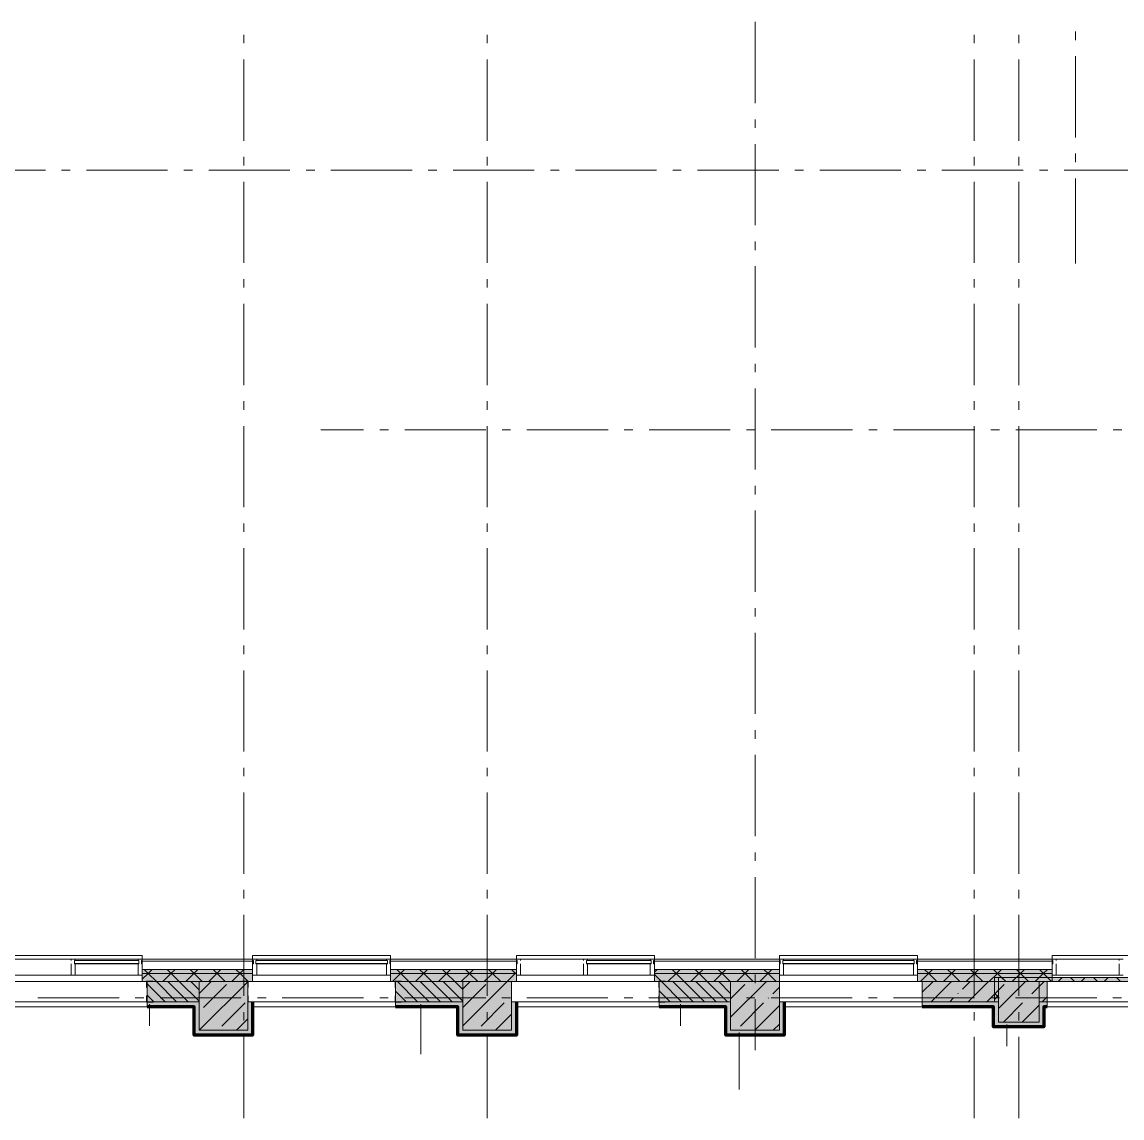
# Model space of a CAD drawing. Header units: millimetres. Extents: x -537608 to 253996, y -217170 to 186033.
# Drawn here: x -281308 to -267754, y 159439 to 172949 of the extents above; entities that cross this region are included whole.
import ezdxf

# ---------------------------------------------------------------- set-up
doc = ezdxf.new("R2010")
doc.units = ezdxf.units.MM
doc.layers.add('16) Лак 1.6м', color=160, linetype='Continuous', lineweight=90)
doc.layers.add('PDF _Геометрия', color=7, linetype='Continuous')
doc.layers.add('PDF _Сплошная заливка', color=7, linetype='Continuous', true_color=0xffffff)

msp = doc.modelspace()

# ---------------------------------------------------------------- hatches: boundary and pattern name
at = {"layer": 'PDF _Сплошная заливка', "transparency": 33554559}
h = msp.add_hatch(color=256, dxfattribs=at)
h.paths.add_polyline_path([(-264326.1863, 161121.2529), (-264326.1863, 161221.2533), (-266916.1851, 161221.2533), (-266916.1851, 161121.2529), (-264999.9617, 161121.2529)], flags=0)
h.paths.add_polyline_path([(-268616.1872, 161121.2529), (-268616.1872, 161221.2533), (-270275.348, 161221.2533), (-270275.348, 161121.2529), (-268776.1862, 161121.2529)], flags=0)
h.paths.add_polyline_path([(-271975.3502, 161121.2529), (-271976.1856, 161221.2533), (-273516.1846, 161221.2533), (-273516.1846, 161121.2529), (-271976.1856, 161121.2529)], flags=0)
h.paths.add_polyline_path([(-275216.1825, 161121.2529), (-275216.1825, 161221.2533), (-276766.1842, 161221.2533), (-276766.1842, 161121.2529), (-275276.1853, 161121.2529)], flags=0)
h.paths.add_polyline_path([(-278526.017, 161121.2529), (-278466.1821, 161121.2529), (-278466.1821, 161221.2533), (-279826.1856, 161221.2533), (-279826.1856, 161121.2529), (-279126.0193, 161121.2529)], flags=0)
h.paths.add_polyline_path([(-281526.1836, 161121.2529), (-281526.1836, 161221.2533), (-282826.1799, 161221.2533), (-282826.1799, 161121.2529), (-281697.3434, 161121.2529)], flags=0)
h.paths.add_polyline_path([(-284526.1865, 161121.2529), (-284526.1865, 161221.2533), (-285886.1814, 161221.2533), (-285886.1814, 161121.2529), (-285036.824, 161121.2529)], flags=0)
h.paths.add_polyline_path([(-290676.1843, 161121.2529), (-287586.1793, 161121.2529), (-287586.1793, 161221.2533), (-290726.1845, 161221.2533), (-290726.1845, 161121.2529)], flags=0)
h = msp.add_hatch(color=256, dxfattribs=at)
h.paths.add_polyline_path([(-264999.9617, 161221.2533), (-264426.1867, 161221.2533), (-264426.1867, 161271.2535), (-266916.1851, 161271.2535), (-266916.1851, 161221.2533), (-266669.6977, 161221.2533)], flags=0)
h.paths.add_polyline_path([(-269174.306, 161221.2533), (-268616.1872, 161221.2533), (-268616.1872, 161271.2535), (-270275.348, 161271.2535), (-270275.348, 161221.2533), (-270009.1741, 161221.2533)], flags=0)
h.paths.add_polyline_path([(-271975.3502, 161221.2533), (-271975.3502, 161271.2535), (-273516.1846, 161271.2535), (-273516.1846, 161221.2533), (-273348.6546, 161221.2533)], flags=0)
h.paths.add_polyline_path([(-275216.1825, 161221.2533), (-275216.1825, 161271.2535), (-276766.1842, 161271.2535), (-276766.1842, 161221.2533), (-275853.2587, 161221.2533)], flags=0)
h.paths.add_polyline_path([(-281697.3434, 161221.2533), (-281526.1836, 161221.2533), (-281526.1836, 161271.2535), (-282826.1799, 161271.2535), (-282826.1799, 161221.2533), (-282532.2157, 161221.2533)], flags=0)
h.paths.add_polyline_path([(-278466.1821, 161221.2533), (-278466.1821, 161271.2535), (-279826.1856, 161271.2535), (-279826.1856, 161221.2533), (-279192.735, 161221.2533)], flags=0)
h.paths.add_polyline_path([(-285871.6877, 161221.2533), (-284526.1865, 161221.2533), (-284526.1865, 161271.2535), (-285886.1814, 161271.2535), (-285886.1814, 161221.2533)], flags=0)
h.paths.add_polyline_path([(-290676.1843, 161221.2533), (-287586.1793, 161221.2533), (-287586.1793, 161271.2535), (-290676.1843, 161271.2535), (-290676.1843, 161248.1888)], flags=0)
for points in [[(-267051.1838, 161121.2529), (-267051.1838, 161171.253), (-269276.1838, 161171.253), (-269276.1838, 161121.2529), (-267504.57, 161121.2529)], [(-279126.0193, 160521.2527), (-278526.017, 160521.2527), (-278526.017, 161121.2529), (-279126.0193, 161121.2529), (-279126.0193, 160540.2396)], [(-275876.1834, 160521.2527), (-275276.1853, 160521.2527), (-275276.1853, 161121.2529), (-275876.1834, 161121.2529), (-275876.1834, 160540.2396)], [(-272576.1835, 160521.2527), (-271976.1856, 160521.2527), (-271976.1856, 161121.2529), (-272576.1835, 161121.2529), (-272576.1835, 160540.2396)]]:
    msp.add_hatch(color=256, dxfattribs=at).paths.add_polyline_path(points)
h = msp.add_hatch(color=256, dxfattribs=at)
h.paths.add_polyline_path([(-272576.1835, 160871.2541), (-272576.1835, 161121.2529), (-273456.1861, 161121.2529), (-273456.1861, 160871.2541), (-273348.6546, 160871.2541)], flags=0)
h.paths.add_polyline_path([(-275876.1834, 160871.2541), (-275876.1834, 161121.2529), (-276706.1857, 161121.2529), (-276706.1857, 160871.2541), (-276688.131, 160871.2541)], flags=0)
h.paths.add_polyline_path([(-281586.1821, 160871.2541), (-281586.1821, 161121.2529), (-282126.1859, 161121.2529), (-282126.1859, 160871.2541), (-281697.3434, 160871.2541)], flags=0)
h.paths.add_polyline_path([(-279126.0193, 160871.2541), (-279126.0193, 161121.2529), (-279766.1871, 161121.2529), (-279766.1871, 160871.2541), (-279192.735, 160871.2541)], flags=0)
h.paths.add_polyline_path([(-282726.1796, 160871.2541), (-282726.1796, 161121.2529), (-282766.1814, 161121.2529), (-282766.1814, 160871.2541)], flags=0)
h.paths.add_polyline_path([(-284586.185, 160871.2541), (-284586.185, 161121.2529), (-285826.1829, 161121.2529), (-285826.1829, 160871.2541), (-285036.824, 160871.2541)], flags=0)
h.paths.add_polyline_path([(-288376.296, 160871.2541), (-287646.1778, 160871.2541), (-287646.1778, 161121.2529), (-290826.1849, 161121.2529), (-290826.1849, 160871.2541), (-290046.0407, 160871.2541)], flags=0)
h = msp.add_hatch(color=256, dxfattribs=at)
h.paths.add_polyline_path([(-264326.1863, 160871.2541), (-264326.1863, 161121.2529), (-266856.1866, 161121.2529), (-266856.1866, 160871.2541), (-264999.9617, 160871.2541)], flags=0)
h.paths.add_polyline_path([(-268776.1862, 160871.2541), (-268676.1858, 160871.2541), (-268676.1858, 161121.2529), (-268776.1862, 161121.2529), (-268776.1862, 161079.5868)], flags=0)
h.paths.add_polyline_path([(-270009.1741, 160871.2541), (-269276.1838, 160871.2541), (-269276.1838, 161121.2529), (-270215.3495, 161121.2529), (-270215.3495, 160871.2541)], flags=0)
at = {"layer": 'PDF _Сплошная заливка', "true_color": 0xff7d7d, "transparency": 33554559}
h = msp.add_hatch(color=11, dxfattribs=at)
h.paths.add_polyline_path([(-279186.0178, 160811.2534), (-279126.0193, 160811.2534), (-279126.0193, 160871.2541), (-279766.1871, 160871.2541), (-279766.1871, 160811.2534), (-279192.735, 160811.2534)], flags=0)
h.paths.add_polyline_path([(-281586.1821, 160811.2534), (-281586.1821, 160871.2541), (-282066.1874, 160871.2541), (-282066.1874, 160811.2534), (-281697.3434, 160811.2534)], flags=0)
for points in [[(-275936.1862, 160811.2534), (-275876.1834, 160811.2534), (-275876.1834, 160871.2541), (-276706.1857, 160871.2541), (-276706.1857, 160811.2534), (-276688.131, 160811.2534)], [(-272636.1864, 160811.2534), (-272576.1835, 160811.2534), (-272576.1835, 160871.2541), (-273456.1861, 160871.2541), (-273456.1861, 160811.2534), (-273348.6546, 160811.2534)], [(-269336.1866, 160811.2534), (-269276.1838, 160811.2534), (-269276.1838, 160871.2541), (-270215.3495, 160871.2541), (-270215.3495, 160811.2534), (-270009.1741, 160811.2534)], [(-278526.017, 160461.2542), (-278466.0185, 160461.2542), (-278466.0185, 160521.2527), (-279126.0193, 160521.2527), (-279126.0193, 160461.2542)], [(-275276.1853, 160461.2542), (-275216.1825, 160461.2542), (-275216.1825, 160521.2527), (-275876.1834, 160521.2527), (-275876.1834, 160461.2542)]]:
    msp.add_hatch(color=11, dxfattribs=at).paths.add_polyline_path(points)
h = msp.add_hatch(color=11, dxfattribs=at)
h.paths.add_polyline_path([(-264386.1848, 160811.2534), (-264326.1863, 160811.2534), (-264326.1863, 160871.2541), (-266856.1866, 160871.2541), (-266856.1866, 160811.2534), (-264999.9617, 160811.2534)], flags=0)
h.paths.add_polyline_path([(-268676.1858, 160811.2534), (-268676.1858, 160871.2541), (-268716.1877, 160871.2541), (-268716.1877, 160811.2534)], flags=0)

# ---------------------------------------------------------------- linework, layer by layer
at = {"layer": '16) Лак 1.6м'}
for points in [[(-278466.1145, 160871.2541), (-278466.1145, 160461.2542), (-279186.1182, 160461.2542), (-279186.1182, 160811.2534), (-279766.1871, 160811.2534)], [(-275216.1825, 160871.2541), (-275216.1825, 160461.2542), (-275936.1862, 160461.2542), (-275936.1862, 160811.2534), (-276706.1857, 160811.2534)], [(-271916.1871, 160871.2541), (-271916.1871, 160461.2542), (-272636.1864, 160461.2542), (-272636.1864, 160811.2534), (-273456.1861, 160811.2534)], [(-268676.1858, 160811.2534), (-268716.1877, 160811.2534), (-268716.1877, 160561.2546), (-269336.1866, 160561.2546), (-269336.1866, 160811.2534), (-270215.3495, 160811.2534)]]:
    msp.add_lwpolyline(points, dxfattribs=at)
at = {"layer": 'PDF _Геометрия', "color": 253, "lineweight": 9, "true_color": 0xaaaaaa}
for p, q in [((-272276.1867, 172948.7075), (-272276.1867, 171948.708)), ((-268326.1845, 172831.6256), (-268326.1845, 172725.7907)), ((-278576.1808, 172791.7529), (-278576.1808, 172685.918)), ((-275576.1865, 172791.7529), (-275576.1865, 172685.918)), ((-269576.1849, 172791.7529), (-269576.1849, 172685.918)), ((-269026.1871, 172791.7529), (-269026.1871, 172685.918)), ((-278576.1808, 172485.9172), (-278576.1808, 171485.9177)), ((-275576.1865, 172485.9172), (-275576.1865, 171485.9177)), ((-269576.1849, 172485.9172), (-269576.1849, 171485.9177)), ((-269026.1871, 172485.9172), (-269026.1871, 171485.9177)), ((-268326.1845, 172525.79), (-268326.1845, 171525.7904)), ((-272276.1867, 171748.7072), (-272276.1867, 171642.8766)), ((-272276.1867, 171442.8759), (-272276.1867, 170442.8764)), ((-268326.1845, 171325.7896), (-268326.1845, 171219.959)), ((-278576.1808, 171285.9213), (-278576.1808, 171180.0864)), ((-275576.1865, 171285.9213), (-275576.1865, 171180.0864)), ((-269576.1849, 171285.9213), (-269576.1849, 171180.0864)), ((-269026.1871, 171285.9213), (-269026.1871, 171180.0864)), ((-281019.008, 171121.2504), (-282019.0119, 171121.2504)), ((-280713.1766, 171121.2504), (-280819.0072, 171121.2504)), ((-279513.1807, 171121.2504), (-280513.1759, 171121.2504)), ((-279207.3407, 171121.2504), (-279313.1799, 171121.2504)), ((-278007.3447, 171121.2504), (-279007.3485, 171121.2504)), ((-277701.5133, 171121.2504), (-277807.3439, 171121.2504)), ((-276501.513, 171121.2504), (-277501.5125, 171121.2504)), ((-276195.6773, 171121.2504), (-276301.5122, 171121.2504)), ((-274995.677, 171121.2504), (-275995.6765, 171121.2504)), ((-274689.8457, 171121.2504), (-274795.6806, 171121.2504)), ((-273489.8454, 171121.2504), (-274489.8449, 171121.2504)), ((-273184.014, 171121.2504), (-273289.8446, 171121.2504)), ((-271984.0137, 171121.2504), (-272984.0132, 171121.2504)), ((-271678.1781, 171121.2504), (-271784.013, 171121.2504)), ((-270478.1777, 171121.2504), (-271478.1816, 171121.2504)), ((-270172.3464, 171121.2504), (-270278.1813, 171121.2504)), ((-268972.346, 171121.2504), (-269972.3456, 171121.2504)), ((-268666.5147, 171121.2504), (-268772.3453, 171121.2504)), ((-267466.5144, 171121.2504), (-268466.5139, 171121.2504)), ((-278576.1808, 170980.0856), (-278576.1808, 169980.086)), ((-275576.1865, 170980.0856), (-275576.1865, 169980.086)), ((-269576.1849, 170980.0856), (-269576.1849, 169980.086)), ((-269026.1871, 170980.0856), (-269026.1871, 169980.086)), ((-268326.1845, 171019.9583), (-268326.1845, 169971.2525)), ((-272276.1867, 170242.8756), (-272276.1867, 170137.0428)), ((-272276.1867, 169937.042), (-272276.1867, 168937.0425)), ((-278576.1808, 169780.0853), (-278576.1808, 169674.2526)), ((-275576.1865, 169780.0853), (-275576.1865, 169674.2526)), ((-269576.1849, 169780.0853), (-269576.1849, 169674.2526)), ((-269026.1871, 169780.0853), (-269026.1871, 169674.2526)), ((-278576.1808, 169474.2518), (-278576.1808, 168474.2522)), ((-275576.1865, 169474.2518), (-275576.1865, 168474.2522)), ((-269576.1849, 169474.2518), (-269576.1849, 168474.2522)), ((-269026.1871, 169474.2518), (-269026.1871, 168474.2522)), ((-272276.1867, 168737.0418), (-272276.1867, 168631.209)), ((-272276.1867, 168431.2082), (-272276.1867, 167431.2087)), ((-278576.1808, 168274.2536), (-278576.1808, 168168.4187)), ((-275576.1865, 168274.2536), (-275576.1865, 168168.4187)), ((-269576.1849, 168274.2536), (-269576.1849, 168168.4187)), ((-269026.1871, 168274.2536), (-269026.1871, 168168.4187)), ((-278576.1808, 167968.4201), (-278576.1808, 166968.4205)), ((-275576.1865, 167968.4201), (-275576.1865, 166968.4205)), ((-269576.1849, 167968.4201), (-269576.1849, 166968.4205)), ((-269026.1871, 167968.4201), (-269026.1871, 166968.4205)), ((-277626.1858, 167921.2532), (-277098.4538, 167921.2532)), ((-276898.453, 167921.2532), (-276792.6181, 167921.2532)), ((-276592.6217, 167921.2532), (-275592.6222, 167921.2532)), ((-275392.6214, 167921.2532), (-275286.7865, 167921.2532)), ((-275086.7857, 167921.2532), (-274086.7862, 167921.2532)), ((-273886.7854, 167921.2532), (-273780.9548, 167921.2532)), ((-273580.954, 167921.2532), (-272580.9545, 167921.2532)), ((-272380.9537, 167921.2532), (-272275.1188, 167921.2532)), ((-272075.1224, 167921.2532), (-271075.1229, 167921.2532)), ((-270875.1221, 167921.2532), (-270769.2872, 167921.2532)), ((-270569.2864, 167921.2532), (-269569.2869, 167921.2532)), ((-269369.2861, 167921.2532), (-269263.4555, 167921.2532)), ((-269063.4547, 167921.2532), (-268063.4552, 167921.2532)), ((-267863.4545, 167921.2532), (-267757.6196, 167921.2532)), ((-272276.1867, 167231.2079), (-272276.1867, 167125.3752)), ((-272276.1867, 166925.3765), (-272276.1867, 165925.3749)), ((-278576.1808, 166768.4198), (-278576.1808, 166662.5871)), ((-275576.1865, 166768.4198), (-275576.1865, 166662.5871)), ((-269576.1849, 166768.4198), (-269576.1849, 166662.5871)), ((-269026.1871, 166768.4198), (-269026.1871, 166662.5871)), ((-278576.1808, 166462.5863), (-278576.1808, 165462.5867)), ((-275576.1865, 166462.5863), (-275576.1865, 165462.5867)), ((-269576.1849, 166462.5863), (-269576.1849, 165462.5867)), ((-269026.1871, 166462.5863), (-269026.1871, 165462.5867)), ((-272276.1867, 165725.3763), (-272276.1867, 165619.5435)), ((-272276.1867, 165419.5427), (-272276.1867, 164419.5432)), ((-278576.1808, 165262.586), (-278576.1808, 165156.7533)), ((-275576.1865, 165262.586), (-275576.1865, 165156.7533)), ((-269576.1849, 165262.586), (-269576.1849, 165156.7533)), ((-269026.1871, 165262.586), (-269026.1871, 165156.7533)), ((-278576.1808, 164956.7546), (-278576.1808, 163956.7529)), ((-275576.1865, 164956.7546), (-275576.1865, 163956.7529)), ((-269576.1849, 164956.7546), (-269576.1849, 163956.7529)), ((-269026.1871, 164956.7546), (-269026.1871, 163956.7529)), ((-272276.1867, 164219.5425), (-272276.1867, 164113.7097)), ((-272276.1867, 163913.7089), (-272276.1867, 162913.7094)), ((-278576.1808, 163756.7543), (-278576.1808, 163650.9216)), ((-275576.1865, 163756.7543), (-275576.1865, 163650.9216)), ((-269576.1849, 163756.7543), (-269576.1849, 163650.9216)), ((-269026.1871, 163756.7543), (-269026.1871, 163650.9216)), ((-278576.1808, 163450.9208), (-278576.1808, 162450.9213)), ((-275576.1865, 163450.9208), (-275576.1865, 162450.9213)), ((-269576.1849, 163450.9208), (-269576.1849, 162450.9213)), ((-269026.1871, 163450.9208), (-269026.1871, 162450.9213)), ((-272276.1867, 162713.7108), (-272276.1867, 162607.8759)), ((-272276.1867, 162407.8773), (-272276.1867, 161407.8777)), ((-278576.1808, 162250.9205), (-278576.1808, 162145.0878)), ((-275576.1865, 162250.9205), (-275576.1865, 162145.0878)), ((-269576.1849, 162250.9205), (-269576.1849, 162145.0878)), ((-269026.1871, 162250.9205), (-269026.1871, 162145.0878)), ((-278576.1808, 161945.087), (-278576.1808, 160945.0874)), ((-275576.1865, 161945.087), (-275576.1865, 160945.0874)), ((-269576.1849, 161945.087), (-269576.1849, 160945.0874)), ((-269026.1871, 161945.087), (-269026.1871, 160945.0874)), ((-281526.1836, 161441.2528), (-279826.1856, 161441.2528)), ((-279826.1856, 161441.2528), (-279826.1856, 161398.254)), ((-278466.1821, 161398.254), (-278466.1821, 161441.2528)), ((-278466.1821, 161441.2528), (-276766.1842, 161441.2528)), ((-276766.1842, 161441.2528), (-276766.1842, 161398.254)), ((-275216.1825, 161398.254), (-275216.1825, 161441.2528)), ((-275216.1825, 161441.2528), (-273516.1846, 161441.2528)), ((-273516.1846, 161441.2528), (-273516.1846, 161398.254)), ((-271975.3502, 161398.254), (-271975.3502, 161441.2528)), ((-271975.3502, 161441.2528), (-270275.348, 161441.2528)), ((-270275.348, 161441.2528), (-270275.348, 161398.254)), ((-268616.1872, 161398.254), (-268616.1872, 161441.2528)), ((-268616.1872, 161441.2528), (-266916.1851, 161441.2528)), ((-280661.1871, 161343.2525), (-279866.1875, 161343.2525)), ((-279876.1858, 161341.2524), (-280651.1802, 161341.2524)), ((-279836.184, 161343.2525), (-279826.1856, 161343.2525)), ((-278466.1821, 161343.2525), (-278456.1838, 161343.2525)), ((-278426.1803, 161343.2525), (-276806.1861, 161343.2525)), ((-276816.1844, 161341.2524), (-278416.1819, 161341.2524)), ((-276776.1825, 161343.2525), (-276766.1842, 161343.2525)), ((-275216.1825, 161343.2525), (-275206.1842, 161343.2525)), ((-274351.1861, 161343.2525), (-273556.1865, 161343.2525)), ((-273566.1848, 161341.2524), (-274341.1835, 161341.2524)), ((-273526.1829, 161343.2525), (-273516.1846, 161343.2525)), ((-271975.3502, 161343.2525), (-271965.3476, 161343.2525)), ((-271935.3483, 161343.2525), (-270315.3499, 161343.2525)), ((-270325.3482, 161341.2524), (-271925.35, 161341.2524)), ((-270285.3463, 161343.2525), (-270275.348, 161343.2525)), ((-268616.1872, 161343.2525), (-268606.1847, 161343.2525)), ((-272276.1867, 161207.877), (-272276.1867, 161102.0442)), ((-280112.1151, 160921.2543), (-281112.1103, 160921.2543)), ((-279806.2837, 160921.2543), (-279912.1143, 160921.2543)), ((-278606.2791, 160921.2543), (-279606.283, 160921.2543)), ((-278300.4477, 160921.2543), (-278406.2783, 160921.2543)), ((-277100.4475, 160921.2543), (-278100.447, 160921.2543)), ((-276794.6161, 160921.2543), (-276900.4467, 160921.2543)), ((-275594.6158, 160921.2543), (-276594.6154, 160921.2543)), ((-275288.7801, 160921.2543), (-275394.615, 160921.2543)), ((-274088.7798, 160921.2543), (-275088.7794, 160921.2543)), ((-273782.9484, 160921.2543), (-273888.7833, 160921.2543)), ((-272582.9482, 160921.2543), (-273582.9477, 160921.2543)), ((-272277.1168, 160921.2543), (-272382.9474, 160921.2543)), ((-272276.1867, 160902.0434), (-272276.1867, 160276.2531)), ((-271077.1165, 160921.2543), (-272077.116, 160921.2543)), ((-270771.2808, 160921.2543), (-270877.1157, 160921.2543)), ((-269571.2805, 160921.2543), (-270571.28, 160921.2543)), ((-269265.4491, 160921.2543), (-269371.2841, 160921.2543)), ((-268065.4489, 160921.2543), (-269065.4484, 160921.2543)), ((-267759.6175, 160921.2543), (-267865.4481, 160921.2543)), ((-278576.1808, 160745.0888), (-278576.1808, 160639.254)), ((-275576.1865, 160745.0888), (-275576.1865, 160639.254)), ((-269576.1849, 160745.0888), (-269576.1849, 160639.254)), ((-269026.1871, 160745.0888), (-269026.1871, 160639.254)), ((-278576.1808, 160439.2553), (-278576.1808, 159439.2536)), ((-275576.1865, 160439.2553), (-275576.1865, 159439.2536)), ((-269576.1849, 160439.2553), (-269576.1849, 159439.2536)), ((-269026.1871, 160439.2553), (-269026.1871, 159439.2536))]:
    msp.add_line(p, q, dxfattribs=at)
at = {"layer": 'PDF _Геометрия', "lineweight": 9}
for p, q in [((-281476.1834, 161398.254), (-280701.1804, 161398.254)), ((-280651.1802, 161398.254), (-280701.1804, 161398.254)), ((-280701.1804, 161398.254), (-280701.1804, 161381.2543)), ((-280701.1804, 161341.2524), (-280701.1804, 161201.2545)), ((-280661.1871, 161341.2524), (-280661.1871, 161381.2543)), ((-280661.1871, 161381.2543), (-280651.1802, 161381.2543)), ((-280651.1802, 161341.2524), (-280661.1871, 161341.2524)), ((-280651.1802, 161398.254), (-279876.1858, 161398.254)), ((-280651.1802, 161381.2543), (-280651.1802, 161398.254)), ((-280651.1802, 161381.2543), (-279876.1858, 161381.2543)), ((-280651.1802, 161201.2545), (-280651.1802, 161341.2524)), ((-279826.1856, 161398.254), (-279876.1858, 161398.254)), ((-279876.1858, 161398.254), (-279876.1858, 161381.2543)), ((-279876.1858, 161381.2543), (-279866.1875, 161381.2543)), ((-279866.1875, 161341.2524), (-279876.1858, 161341.2524)), ((-279876.1858, 161341.2524), (-279876.1858, 161201.2545)), ((-279866.1875, 161381.2543), (-279866.1875, 161341.2524)), ((-279836.184, 161341.2524), (-279836.184, 161381.2543)), ((-279836.184, 161381.2543), (-279826.1856, 161381.2543)), ((-279826.1856, 161341.2524), (-279836.184, 161341.2524)), ((-278466.1821, 161398.254), (-279826.1856, 161398.254)), ((-279826.1856, 161398.254), (-279826.1856, 161371.2538)), ((-279826.1856, 161381.2543), (-279826.1856, 161398.254)), ((-279826.1856, 161371.2538), (-279826.1856, 161271.2535)), ((-278466.1821, 161371.2538), (-279826.1856, 161371.2538)), ((-279826.1856, 161201.2545), (-279826.1856, 161341.2524)), ((-278466.1821, 161371.2538), (-278466.1821, 161398.254)), ((-278416.1819, 161398.254), (-278466.1821, 161398.254)), ((-278466.1821, 161398.254), (-278466.1821, 161381.2543)), ((-278466.1821, 161381.2543), (-278456.1838, 161381.2543)), ((-278466.1821, 161271.2535), (-278466.1821, 161371.2538)), ((-278456.1838, 161341.2524), (-278466.1821, 161341.2524)), ((-278466.1821, 161341.2524), (-278466.1821, 161201.2545)), ((-278456.1838, 161381.2543), (-278456.1838, 161341.2524)), ((-278426.1803, 161341.2524), (-278426.1803, 161381.2543)), ((-278426.1803, 161381.2543), (-278416.1819, 161381.2543)), ((-278416.1819, 161341.2524), (-278426.1803, 161341.2524)), ((-278416.1819, 161381.2543), (-278416.1819, 161398.254)), ((-278416.1819, 161398.254), (-276816.1844, 161398.254)), ((-278416.1819, 161381.2543), (-276816.1844, 161381.2543)), ((-278416.1819, 161201.2545), (-278416.1819, 161341.2524)), ((-276766.1842, 161398.254), (-276816.1844, 161398.254)), ((-276816.1844, 161398.254), (-276816.1844, 161381.2543)), ((-276816.1844, 161381.2543), (-276806.1861, 161381.2543)), ((-276806.1861, 161341.2524), (-276816.1844, 161341.2524)), ((-276816.1844, 161341.2524), (-276816.1844, 161201.2545)), ((-276806.1861, 161381.2543), (-276806.1861, 161341.2524)), ((-276776.1825, 161341.2524), (-276776.1825, 161381.2543)), ((-276776.1825, 161381.2543), (-276766.1842, 161381.2543)), ((-276766.1842, 161341.2524), (-276776.1825, 161341.2524)), ((-275216.1825, 161398.254), (-276766.1842, 161398.254)), ((-276766.1842, 161398.254), (-276766.1842, 161371.2538)), ((-276766.1842, 161381.2543), (-276766.1842, 161398.254)), ((-276766.1842, 161371.2538), (-276766.1842, 161271.2535)), ((-275216.1825, 161371.2538), (-276766.1842, 161371.2538)), ((-276766.1842, 161201.2545), (-276766.1842, 161341.2524)), ((-275216.1825, 161371.2538), (-275216.1825, 161398.254)), ((-275166.1823, 161398.254), (-275216.1825, 161398.254)), ((-275216.1825, 161398.254), (-275216.1825, 161381.2543)), ((-275216.1825, 161381.2543), (-275206.1842, 161381.2543)), ((-275216.1825, 161271.2535), (-275216.1825, 161371.2538)), ((-275206.1842, 161341.2524), (-275216.1825, 161341.2524)), ((-275216.1825, 161341.2524), (-275216.1825, 161201.2545)), ((-275206.1842, 161381.2543), (-275206.1842, 161341.2524)), ((-275166.1823, 161381.2543), (-275166.1823, 161398.254)), ((-275166.1823, 161398.254), (-274391.1836, 161398.254)), ((-275166.1823, 161201.2545), (-275166.1823, 161341.2524)), ((-274341.1835, 161398.254), (-274391.1836, 161398.254)), ((-274391.1836, 161398.254), (-274391.1836, 161381.2543)), ((-274391.1836, 161341.2524), (-274391.1836, 161201.2545)), ((-274351.1861, 161341.2524), (-274351.1861, 161381.2543)), ((-274351.1861, 161381.2543), (-274341.1835, 161381.2543)), ((-274341.1835, 161341.2524), (-274351.1861, 161341.2524)), ((-274341.1835, 161398.254), (-273566.1848, 161398.254)), ((-274341.1835, 161381.2543), (-274341.1835, 161398.254)), ((-274341.1835, 161381.2543), (-273566.1848, 161381.2543)), ((-274341.1835, 161201.2545), (-274341.1835, 161341.2524)), ((-273516.1846, 161398.254), (-273566.1848, 161398.254)), ((-273566.1848, 161398.254), (-273566.1848, 161381.2543)), ((-273566.1848, 161381.2543), (-273556.1865, 161381.2543)), ((-273556.1865, 161341.2524), (-273566.1848, 161341.2524)), ((-273566.1848, 161341.2524), (-273566.1848, 161201.2545)), ((-273556.1865, 161381.2543), (-273556.1865, 161341.2524)), ((-273526.1829, 161341.2524), (-273526.1829, 161381.2543)), ((-273526.1829, 161381.2543), (-273516.1846, 161381.2543)), ((-273516.1846, 161341.2524), (-273526.1829, 161341.2524)), ((-271975.3502, 161398.254), (-273516.1846, 161398.254)), ((-273516.1846, 161398.254), (-273516.1846, 161371.2538)), ((-273516.1846, 161381.2543), (-273516.1846, 161398.254)), ((-273516.1846, 161371.2538), (-273516.1846, 161271.2535)), ((-271975.3502, 161371.2538), (-273516.1846, 161371.2538)), ((-273516.1846, 161201.2545), (-273516.1846, 161341.2524)), ((-271975.3502, 161371.2538), (-271975.3502, 161398.254)), ((-271925.35, 161398.254), (-271975.3502, 161398.254)), ((-271975.3502, 161398.254), (-271975.3502, 161381.2543)), ((-271975.3502, 161381.2543), (-271965.3476, 161381.2543)), ((-271975.3502, 161271.2535), (-271975.3502, 161371.2538)), ((-271965.3476, 161341.2524), (-271975.3502, 161341.2524)), ((-271975.3502, 161341.2524), (-271975.3502, 161201.2545)), ((-271965.3476, 161381.2543), (-271965.3476, 161341.2524)), ((-271935.3483, 161341.2524), (-271935.3483, 161381.2543)), ((-271935.3483, 161381.2543), (-271925.35, 161381.2543)), ((-271925.35, 161341.2524), (-271935.3483, 161341.2524)), ((-271925.35, 161381.2543), (-271925.35, 161398.254)), ((-271925.35, 161398.254), (-270325.3482, 161398.254)), ((-271925.35, 161381.2543), (-270325.3482, 161381.2543)), ((-271925.35, 161201.2545), (-271925.35, 161341.2524)), ((-270275.348, 161398.254), (-270325.3482, 161398.254)), ((-270325.3482, 161398.254), (-270325.3482, 161381.2543)), ((-270325.3482, 161381.2543), (-270315.3499, 161381.2543)), ((-270315.3499, 161341.2524), (-270325.3482, 161341.2524)), ((-270325.3482, 161341.2524), (-270325.3482, 161201.2545)), ((-270315.3499, 161381.2543), (-270315.3499, 161341.2524)), ((-270285.3463, 161341.2524), (-270285.3463, 161381.2543)), ((-270285.3463, 161381.2543), (-270275.348, 161381.2543)), ((-270275.348, 161341.2524), (-270285.3463, 161341.2524)), ((-270275.348, 161381.2543), (-270275.348, 161398.254)), ((-270275.348, 161371.2538), (-270275.348, 161398.254)), ((-270275.348, 161398.254), (-268616.1872, 161398.254)), ((-268616.1872, 161371.2538), (-270275.348, 161371.2538)), ((-270275.348, 161271.2535), (-270275.348, 161371.2538)), ((-270275.348, 161201.2545), (-270275.348, 161341.2524)), ((-268566.1871, 161398.254), (-268616.1872, 161398.254)), ((-268616.1872, 161398.254), (-268616.1872, 161381.2543)), ((-268616.1872, 161398.254), (-268616.1872, 161371.2538)), ((-268616.1872, 161381.2543), (-268606.1847, 161381.2543)), ((-268616.1872, 161371.2538), (-268616.1872, 161271.2535)), ((-268606.1847, 161341.2524), (-268616.1872, 161341.2524)), ((-268616.1872, 161341.2524), (-268616.1872, 161201.2545)), ((-268606.1847, 161381.2543), (-268606.1847, 161341.2524)), ((-268566.1871, 161381.2543), (-268566.1871, 161398.254)), ((-268566.1871, 161398.254), (-267791.1841, 161398.254)), ((-268566.1871, 161201.2545), (-268566.1871, 161341.2524)), ((-267741.1839, 161398.254), (-267791.1841, 161398.254)), ((-267791.1841, 161398.254), (-267791.1841, 161381.2543)), ((-267791.1841, 161341.2524), (-267791.1841, 161201.2545)), ((-281476.1834, 161201.2545), (-280701.1804, 161201.2545)), ((-280701.1804, 161201.2545), (-280651.1802, 161201.2545)), ((-280651.1802, 161201.2545), (-279876.1858, 161201.2545)), ((-279876.1858, 161201.2545), (-279826.1856, 161201.2545)), ((-279826.1856, 161271.2535), (-279826.1856, 161221.2533)), ((-278466.1821, 161271.2535), (-279826.1856, 161271.2535)), ((-279826.1856, 161149.9668), (-279754.897, 161221.2533)), ((-279826.1856, 161221.2533), (-279826.1856, 161121.2529)), ((-278466.1821, 161221.2533), (-279826.1856, 161221.2533)), ((-279752.4771, 161221.2533), (-279802.4773, 161271.2535)), ((-279754.897, 161221.2533), (-279704.8968, 161271.2535)), ((-279652.4767, 161121.2529), (-279752.4771, 161221.2533)), ((-279572.051, 161121.2529), (-279472.0506, 161221.2533)), ((-279469.6393, 161221.2533), (-279519.6395, 161271.2535)), ((-279472.0506, 161221.2533), (-279422.0504, 161271.2535)), ((-279369.6389, 161121.2529), (-279469.6393, 161221.2533)), ((-279289.2132, 161121.2529), (-279189.2128, 161221.2533)), ((-279186.7929, 161221.2533), (-279236.7931, 161271.2535)), ((-279189.2128, 161221.2533), (-279139.2126, 161271.2535)), ((-279086.7925, 161121.2529), (-279186.7929, 161221.2533)), ((-279006.3668, 161121.2529), (-278906.3664, 161221.2533)), ((-278903.9464, 161221.2533), (-278953.9467, 161271.2535)), ((-278906.3664, 161221.2533), (-278856.3662, 161271.2535)), ((-278803.9461, 161121.2529), (-278903.9464, 161221.2533)), ((-278723.5289, 161121.2529), (-278623.5286, 161221.2533)), ((-278621.1086, 161221.2533), (-278671.1088, 161271.2535)), ((-278623.5286, 161221.2533), (-278573.5284, 161271.2535)), ((-278521.1083, 161121.2529), (-278621.1086, 161221.2533)), ((-278466.1821, 161221.2533), (-278466.1821, 161271.2535)), ((-278466.1821, 161121.2529), (-278466.1821, 161221.2533)), ((-278466.1821, 161201.2545), (-278416.1819, 161201.2545)), ((-278416.1819, 161201.2545), (-276816.1844, 161201.2545)), ((-276816.1844, 161201.2545), (-276766.1842, 161201.2545)), ((-276766.1842, 161271.2535), (-276766.1842, 161221.2533)), ((-275216.1825, 161271.2535), (-276766.1842, 161271.2535)), ((-276766.1842, 161221.2533), (-276766.1842, 161121.2529)), ((-275216.1825, 161221.2533), (-276766.1842, 161221.2533)), ((-276743.6255, 161121.2529), (-276643.6252, 161221.2533)), ((-276641.2095, 161221.2533), (-276691.2097, 161271.2535)), ((-276643.6252, 161221.2533), (-276593.6249, 161271.2535)), ((-276541.2092, 161121.2529), (-276641.2095, 161221.2533)), ((-276460.7834, 161121.2529), (-276360.783, 161221.2533)), ((-276358.3674, 161221.2533), (-276408.3676, 161271.2535)), ((-276360.783, 161221.2533), (-276310.7828, 161271.2535)), ((-276258.367, 161121.2529), (-276358.3674, 161221.2533)), ((-276177.9413, 161121.2529), (-276077.9409, 161221.2533)), ((-276075.5253, 161221.2533), (-276125.5255, 161271.2535)), ((-276077.9409, 161221.2533), (-276027.9407, 161271.2535)), ((-275975.5249, 161121.2529), (-276075.5253, 161221.2533)), ((-275895.0992, 161121.2529), (-275795.0988, 161221.2533)), ((-275792.6789, 161221.2533), (-275842.6791, 161271.2535)), ((-275795.0988, 161221.2533), (-275745.0986, 161271.2535)), ((-275692.6828, 161121.2529), (-275792.6789, 161221.2533)), ((-275612.2571, 161121.2529), (-275512.2567, 161221.2533)), ((-275509.8368, 161221.2533), (-275559.837, 161271.2535)), ((-275512.2567, 161221.2533), (-275462.2565, 161271.2535)), ((-275409.8364, 161121.2529), (-275509.8368, 161221.2533)), ((-275329.415, 161121.2529), (-275229.4146, 161221.2533)), ((-275226.9946, 161221.2533), (-275276.9949, 161271.2535)), ((-275229.4146, 161221.2533), (-275216.1825, 161234.4831)), ((-275216.1825, 161210.4433), (-275226.9946, 161221.2533)), ((-275216.1825, 161221.2533), (-275216.1825, 161271.2535)), ((-275216.1825, 161121.2529), (-275216.1825, 161221.2533)), ((-275216.1825, 161201.2545), (-275166.1823, 161201.2545)), ((-275166.1823, 161201.2545), (-274391.1836, 161201.2545)), ((-274391.1836, 161201.2545), (-274341.1835, 161201.2545)), ((-274341.1835, 161201.2545), (-273566.1848, 161201.2545)), ((-273566.1848, 161201.2545), (-273516.1846, 161201.2545)), ((-273516.1846, 161237.4263), (-273482.3574, 161271.2535)), ((-273516.1846, 161271.2535), (-273516.1846, 161221.2533)), ((-271975.3502, 161271.2535), (-273516.1846, 161271.2535)), ((-273516.1846, 161221.2533), (-273516.1846, 161121.2529)), ((-271975.3502, 161221.2533), (-273516.1846, 161221.2533)), ((-273429.9416, 161121.2529), (-273516.1846, 161207.498)), ((-273349.5158, 161121.2529), (-273249.5155, 161221.2533)), ((-273247.0955, 161221.2533), (-273297.0957, 161271.2535)), ((-273249.5155, 161221.2533), (-273199.5153, 161271.2535)), ((-273147.0952, 161121.2529), (-273247.0955, 161221.2533)), ((-273066.6737, 161121.2529), (-272966.6734, 161221.2533)), ((-272964.2534, 161221.2533), (-273014.2536, 161271.2535)), ((-272966.6734, 161221.2533), (-272916.6731, 161271.2535)), ((-272864.253, 161121.2529), (-272964.2534, 161221.2533)), ((-272783.8316, 161121.2529), (-272683.8312, 161221.2533)), ((-272681.4113, 161221.2533), (-272731.4115, 161271.2535)), ((-272683.8312, 161221.2533), (-272633.831, 161271.2535)), ((-272581.4109, 161121.2529), (-272681.4113, 161221.2533)), ((-272500.9852, 161121.2529), (-272400.9891, 161221.2533)), ((-272398.5692, 161221.2533), (-272448.5694, 161271.2535)), ((-272400.9891, 161221.2533), (-272350.9889, 161271.2535)), ((-272298.5688, 161121.2529), (-272398.5692, 161221.2533)), ((-272218.1431, 161121.2529), (-272118.1427, 161221.2533)), ((-272115.7271, 161221.2533), (-272165.7273, 161271.2535)), ((-272118.1427, 161221.2533), (-272068.1425, 161271.2535)), ((-272015.7267, 161121.2529), (-272115.7271, 161221.2533)), ((-271975.3502, 161221.2533), (-271975.3502, 161271.2535)), ((-271975.3502, 161121.2529), (-271975.3502, 161221.2533)), ((-271975.3502, 161201.2545), (-271925.35, 161201.2545)), ((-271925.35, 161201.2545), (-270325.3482, 161201.2545)), ((-270325.3482, 161201.2545), (-270275.348, 161201.2545)), ((-268616.1872, 161271.2535), (-270275.348, 161271.2535)), ((-270275.348, 161221.2533), (-270275.348, 161271.2535)), ((-268616.1872, 161221.2533), (-270275.348, 161221.2533)), ((-270275.348, 161121.2529), (-270275.348, 161221.2533)), ((-270238.244, 161121.2529), (-270138.2479, 161221.2533)), ((-270135.828, 161221.2533), (-270185.8282, 161271.2535)), ((-270138.2479, 161221.2533), (-270088.2477, 161271.2535)), ((-270035.8276, 161121.2529), (-270135.828, 161221.2533)), ((-269955.4019, 161121.2529), (-269855.4015, 161221.2533)), ((-269852.9858, 161221.2533), (-269902.9861, 161271.2535)), ((-269855.4015, 161221.2533), (-269805.4013, 161271.2535)), ((-269752.9855, 161121.2529), (-269852.9858, 161221.2533)), ((-269672.5597, 161121.2529), (-269572.5594, 161221.2533)), ((-269570.1437, 161221.2533), (-269620.1439, 161271.2535)), ((-269572.5594, 161221.2533), (-269522.5592, 161271.2535)), ((-269470.1434, 161121.2529), (-269570.1437, 161221.2533)), ((-269389.7176, 161121.2529), (-269289.7173, 161221.2533)), ((-269287.3016, 161221.2533), (-269337.3018, 161271.2535)), ((-269326.184, 160871.2541), (-269326.184, 161171.253)), ((-269326.184, 161171.253), (-269276.1838, 161171.253)), ((-269289.7173, 161221.2533), (-269239.717, 161271.2535)), ((-269187.3012, 161121.2529), (-269287.3016, 161221.2533)), ((-269276.1838, 161171.253), (-269276.1838, 161121.2529)), ((-267051.1838, 161171.253), (-269276.1838, 161171.253)), ((-269276.1838, 161171.253), (-269276.1838, 161121.2529)), ((-269237.3015, 161171.253), (-269187.3012, 161121.2529)), ((-269106.8755, 161121.2529), (-269006.8751, 161221.2533)), ((-269056.8754, 161171.253), (-269106.8755, 161121.2529)), ((-269004.4552, 161221.2533), (-269054.4554, 161271.2535)), ((-269006.8751, 161221.2533), (-268956.8749, 161271.2535)), ((-268904.4591, 161121.2529), (-269004.4552, 161221.2533)), ((-268954.455, 161171.253), (-268904.4591, 161121.2529)), ((-268824.0334, 161121.2529), (-268724.033, 161221.2533)), ((-268774.0332, 161171.253), (-268824.0334, 161121.2529)), ((-268721.6131, 161221.2533), (-268771.6133, 161271.2535)), ((-268724.033, 161221.2533), (-268674.0328, 161271.2535)), ((-268621.6127, 161121.2529), (-268721.6131, 161221.2533)), ((-268671.6129, 161171.253), (-268621.6127, 161121.2529)), ((-268616.1872, 161271.2535), (-268616.1872, 161221.2533)), ((-268616.1872, 161221.2533), (-268616.1872, 161121.2529)), ((-268616.1872, 161201.2545), (-268566.1871, 161201.2545)), ((-268566.1871, 161201.2545), (-267791.1841, 161201.2545)), ((-268541.1913, 161121.2529), (-268491.1911, 161171.253)), ((-268338.7706, 161121.2529), (-268388.7708, 161171.253)), ((-268258.3492, 161121.2529), (-268208.349, 161171.253)), ((-268055.9285, 161121.2529), (-268105.9287, 161171.253)), ((-267975.5027, 161121.2529), (-267925.5025, 161171.253)), ((-267773.0864, 161121.2529), (-267823.0866, 161171.253)), ((-267791.1841, 161201.2545), (-267741.1839, 161201.2545)), ((-281526.1836, 161121.2529), (-279826.1856, 161121.2529)), ((-279826.1856, 161121.2529), (-281526.1836, 161121.2529)), ((-279826.1856, 161121.2529), (-279126.0193, 161121.2529)), ((-279126.0193, 161121.2529), (-279766.1871, 161121.2529)), ((-279766.1871, 161121.2529), (-279766.1871, 160871.2541)), ((-279543.8989, 160871.2541), (-279766.1871, 161093.5379)), ((-279402.4758, 160871.2541), (-279652.4767, 161121.2529)), ((-279261.0612, 160871.2541), (-279511.0535, 161121.2529)), ((-279126.0193, 160877.6333), (-279369.6389, 161121.2529)), ((-279126.0193, 161019.0543), (-279228.2157, 161121.2529)), ((-279126.0193, 160974.1696), (-278978.9296, 161121.2529)), ((-278526.017, 161121.2529), (-279126.0193, 161121.2529)), ((-279126.0193, 161121.2529), (-279126.0193, 160521.2527)), ((-279122.7382, 160521.2527), (-278526.017, 161117.9739)), ((-279071.739, 160800.3444), (-278786.6191, 161085.4687)), ((-278526.017, 161121.2529), (-278466.1821, 161121.2529)), ((-278526.017, 160521.2527), (-278526.017, 161121.2529)), ((-278466.1821, 161121.2529), (-276766.1842, 161121.2529)), ((-276766.1842, 161121.2529), (-278466.1821, 161121.2529)), ((-276766.1842, 161121.2529), (-275876.1834, 161121.2529)), ((-275876.1834, 161121.2529), (-276706.1857, 161121.2529)), ((-276706.1857, 161121.2529), (-276706.1857, 160871.2541)), ((-276432.6314, 160871.2541), (-276682.6324, 161121.2529)), ((-276291.2082, 160871.2541), (-276541.2092, 161121.2529)), ((-276149.7893, 160871.2541), (-276399.786, 161121.2529)), ((-276008.3661, 160871.2541), (-276258.367, 161121.2529)), ((-275876.1834, 160880.4924), (-276116.9439, 161121.2529)), ((-275876.1834, 161021.9135), (-275975.5249, 161121.2529)), ((-275876.1834, 161030.6243), (-275785.5526, 161121.2529)), ((-275876.1834, 160574.4264), (-275329.359, 161121.2529)), ((-275276.1853, 161121.2529), (-275876.1834, 161121.2529)), ((-275876.1834, 161121.2529), (-275876.1834, 160521.2527)), ((-275876.1834, 160802.5253), (-275593.2422, 161085.4687)), ((-275276.1853, 161121.2529), (-275216.1825, 161121.2529)), ((-275276.1853, 160521.2527), (-275276.1853, 161121.2529)), ((-275216.1825, 161121.2529), (-273516.1846, 161121.2529)), ((-273516.1846, 161121.2529), (-275216.1825, 161121.2529)), ((-273516.1846, 161121.2529), (-272576.1835, 161121.2529)), ((-272576.1835, 161121.2529), (-273456.1861, 161121.2529)), ((-273456.1861, 161121.2529), (-273456.1861, 160871.2541)), ((-273179.9406, 160871.2541), (-273429.9416, 161121.2529)), ((-273038.5174, 160871.2541), (-273288.5183, 161121.2529)), ((-272897.0985, 160871.2541), (-273147.0952, 161121.2529)), ((-272755.6753, 160871.2541), (-273005.6763, 161121.2529)), ((-272614.2564, 160871.2541), (-272864.253, 161121.2529)), ((-272576.1835, 160974.6044), (-272722.8342, 161121.2529)), ((-272576.1835, 161116.0276), (-272581.4109, 161121.2529)), ((-272576.1835, 160681.0471), (-272135.9777, 161121.2529)), ((-271976.1856, 161121.2529), (-272576.1835, 161121.2529)), ((-272576.1835, 161121.2529), (-272576.1835, 160521.2527)), ((-272576.1835, 160909.146), (-272399.861, 161085.4687)), ((-272057.7136, 160971.418), (-271976.1856, 161052.9483)), ((-271976.1856, 160521.2527), (-271976.1856, 161121.2529)), ((-271975.3502, 161121.2529), (-270275.348, 161121.2529)), ((-270275.348, 161121.2529), (-271975.3502, 161121.2529)), ((-269276.1838, 161121.2529), (-270275.348, 161121.2529)), ((-270215.3495, 160988.9969), (-270083.0935, 161121.2529)), ((-269276.1838, 161121.2529), (-270215.3495, 161121.2529)), ((-270215.3495, 161121.2529), (-270215.3495, 160871.2541)), ((-270104.9934, 160871.2541), (-269854.9924, 161121.2529)), ((-269719.7051, 161028.4433), (-269626.8956, 161121.2529)), ((-269648.7954, 160871.2541), (-269398.7988, 161121.2529)), ((-269420.6986, 160871.2541), (-269276.1838, 161015.7668)), ((-269276.1838, 160787.6678), (-268942.6009, 161121.2529)), ((-268776.1862, 161121.2529), (-269276.1838, 161121.2529)), ((-269276.1838, 161121.2529), (-269276.1838, 160621.2531)), ((-269276.1838, 161015.7668), (-269206.4841, 161085.4687)), ((-268864.3367, 160971.418), (-268776.1862, 161059.5686)), ((-268776.1862, 161059.5686), (-268714.4997, 161121.2529)), ((-268776.1862, 161121.2529), (-268676.1858, 161121.2529)), ((-268776.1862, 160621.2531), (-268776.1862, 161121.2529)), ((-268616.1872, 161121.2529), (-268776.1862, 161121.2529)), ((-268776.1862, 161121.2529), (-267051.1838, 161121.2529)), ((-268676.1858, 161121.2529), (-268676.1858, 160871.2541)), ((-279685.3222, 160871.2541), (-279766.1871, 160952.1168)), ((-276574.0503, 160871.2541), (-276706.1857, 161003.3851)), ((-275308.118, 160914.3928), (-275303.3771, 160919.1358)), ((-273321.3596, 160871.2541), (-273456.1861, 161006.0763)), ((-272114.741, 160914.3928), (-272110.0002, 160919.1358)), ((-269876.8966, 160871.2541), (-269833.7556, 160914.3928)), ((-269776.7326, 160971.418), (-269771.9874, 160976.1611)), ((-269276.1838, 160927.2976), (-269326.184, 160977.2956)), ((-269326.184, 160901.9423), (-269276.1838, 160951.9424)), ((-268921.3598, 160914.3928), (-268916.619, 160919.1358)), ((-268736.4039, 160871.2541), (-268676.1858, 160931.47)), ((-279766.1871, 160811.2534), (-281586.1821, 160811.2534)), ((-281579.7318, 160871.2541), (-279771.7332, 160871.2541)), ((-279766.1871, 160871.2541), (-279126.0193, 160871.2541)), ((-279126.0193, 160871.2541), (-279766.1871, 160871.2541)), ((-279766.1871, 160871.2541), (-279766.1871, 160811.2534)), ((-279766.1871, 160811.2534), (-279186.0178, 160811.2534)), ((-279737.3978, 160841.2526), (-279737.3978, 160575.1045)), ((-279186.0178, 160811.2534), (-279186.0178, 160461.2542)), ((-279126.0193, 160746.0706), (-279124.03, 160748.0621)), ((-278843.6465, 160572.2454), (-278558.518, 160857.3697)), ((-278466.0185, 160871.2541), (-278526.017, 160871.2541)), ((-278466.0185, 160521.2527), (-278466.0185, 160871.2541)), ((-276711.736, 160871.2541), (-278466.0185, 160871.2541)), ((-278466.0185, 160871.2541), (-276711.736, 160871.2541)), ((-276706.1857, 160811.2534), (-278466.0185, 160811.2534)), ((-276706.1857, 160871.2541), (-275876.1834, 160871.2541)), ((-275876.1834, 160871.2541), (-276706.1857, 160871.2541)), ((-276706.1857, 160871.2541), (-276706.1857, 160811.2534)), ((-276706.1857, 160811.2534), (-275936.1862, 160811.2534)), ((-276392.6295, 160841.2526), (-276392.6295, 160225.1032)), ((-275936.1862, 160811.2534), (-275936.1862, 160461.2542)), ((-275650.2653, 160572.2454), (-275365.1411, 160857.3697)), ((-275216.1825, 160871.2541), (-275276.1853, 160871.2541)), ((-275216.1825, 160521.2527), (-275216.1825, 160871.2541)), ((-273462.1842, 160871.2541), (-275216.1825, 160871.2541)), ((-275216.1825, 160871.2541), (-273462.1842, 160871.2541)), ((-273456.1861, 160811.2534), (-275216.1825, 160811.2534)), ((-273456.1861, 160871.2541), (-272576.1835, 160871.2541)), ((-272576.1835, 160871.2541), (-273456.1861, 160871.2541)), ((-273456.1861, 160871.2541), (-273456.1861, 160811.2534)), ((-273456.1861, 160811.2534), (-272636.1864, 160811.2534)), ((-273194.1071, 160841.2526), (-273194.1071, 160575.1045)), ((-272636.1864, 160811.2534), (-272636.1864, 160461.2542)), ((-272456.8884, 160572.2454), (-272171.7642, 160857.3697)), ((-272279.7821, 160521.2527), (-271976.1856, 160824.8493)), ((-271916.1871, 160871.2541), (-271976.1856, 160871.2541)), ((-271916.1871, 160521.2527), (-271916.1871, 160871.2541)), ((-270215.3495, 160871.2541), (-271916.1871, 160871.2541)), ((-271916.1871, 160871.2541), (-270215.3495, 160871.2541)), ((-270215.3495, 160811.2534), (-271916.1871, 160811.2534)), ((-269276.1838, 160871.2541), (-270215.3495, 160871.2541)), ((-270215.3495, 160871.2541), (-269276.1838, 160871.2541)), ((-270215.3495, 160871.2541), (-270215.3495, 160811.2534)), ((-270215.3495, 160811.2534), (-269336.1866, 160811.2534)), ((-269336.1866, 160811.2534), (-269336.1866, 160561.2546)), ((-269276.1838, 160871.2541), (-269326.184, 160871.2541)), ((-269214.5016, 160621.2531), (-268978.3873, 160857.3697)), ((-268986.4048, 160621.2531), (-268776.1862, 160831.4718)), ((-268716.1877, 160871.2541), (-268776.1862, 160871.2541)), ((-268676.1858, 160871.2541), (-268716.1877, 160871.2541)), ((-268716.1877, 160871.2541), (-268676.1858, 160871.2541)), ((-268716.1877, 160621.2531), (-268716.1877, 160811.2534)), ((-268716.1877, 160811.2534), (-268676.1858, 160811.2534)), ((-268676.1858, 160871.2541), (-266856.1866, 160871.2541)), ((-268676.1858, 160811.2534), (-268676.1858, 160871.2541)), ((-268676.1858, 160871.2541), (-266856.1866, 160871.2541)), ((-266856.1866, 160811.2534), (-268676.1858, 160811.2534)), ((-278666.536, 160521.2527), (-278526.017, 160661.776)), ((-275473.159, 160521.2527), (-275276.1853, 160718.2286)), ((-269276.1838, 160621.2531), (-268776.1862, 160621.2531)), ((-268716.1877, 160561.2546), (-268716.1877, 160621.2531)), ((-279126.0193, 160521.2527), (-278526.017, 160521.2527)), ((-278466.0185, 160461.2542), (-278466.0185, 160521.2527)), ((-275876.1834, 160521.2527), (-275276.1853, 160521.2527)), ((-275216.1825, 160461.2542), (-275216.1825, 160521.2527)), ((-272576.1835, 160521.2527), (-271976.1856, 160521.2527)), ((-272473.1819, 160491.2535), (-272473.1819, 159791.2529)), ((-272051.681, 160521.2527), (-271976.1856, 160596.7525)), ((-271916.1871, 160461.2542), (-271916.1871, 160521.2527)), ((-269336.1866, 160561.2546), (-269276.1838, 160561.2546)), ((-269276.1838, 160561.2546), (-268716.1877, 160561.2546)), ((-269172.1014, 160591.2538), (-269172.1014, 160325.1036)), ((-279186.0178, 160461.2542), (-279126.0193, 160461.2542)), ((-279126.0193, 160461.2542), (-278466.0185, 160461.2542)), ((-275936.1862, 160461.2542), (-275876.1834, 160461.2542)), ((-275876.1834, 160461.2542), (-275216.1825, 160461.2542)), ((-272636.1864, 160461.2542), (-272576.1835, 160461.2542)), ((-272576.1835, 160461.2542), (-271916.1871, 160461.2542))]:
    msp.add_line(p, q, dxfattribs=at)
at = {"layer": 'PDF _Геометрия', "color": 253, "lineweight": 20, "true_color": 0xaaaaaa}
for p, q in [((-279690.739, 161127.2532), (-279771.7332, 161127.2532)), ((-279771.7332, 161127.2532), (-279771.7332, 161046.2526)), ((-279771.7332, 161046.2526), (-279765.7393, 161046.2526)), ((-279765.7393, 161046.2526), (-279765.7393, 161121.2529)), ((-279765.7393, 161121.2529), (-279690.739, 161121.2529)), ((-279690.739, 161121.2529), (-279690.739, 161127.2532)), ((-278519.739, 161127.2532), (-278600.7331, 161127.2532)), ((-278600.7331, 161127.2532), (-278600.7331, 161121.2529)), ((-278525.7328, 161121.2529), (-278525.7328, 161046.2526)), ((-278525.7328, 161046.2526), (-278519.739, 161046.2526)), ((-278519.739, 161046.2526), (-278519.739, 161127.2532)), ((-276630.7375, 161127.2532), (-276711.736, 161127.2532)), ((-276711.736, 161127.2532), (-276711.736, 161046.2526)), ((-276711.736, 161046.2526), (-276705.7379, 161046.2526)), ((-276705.7379, 161046.2526), (-276705.7379, 161121.2529)), ((-276705.7379, 161121.2529), (-276630.7375, 161121.2529)), ((-276630.7375, 161121.2529), (-276630.7375, 161127.2532)), ((-273381.1858, 161127.2532), (-273462.1842, 161127.2532)), ((-273462.1842, 161127.2532), (-273462.1842, 161046.2526)), ((-273462.1842, 161046.2526), (-273456.1861, 161046.2526)), ((-273456.1861, 161046.2526), (-273456.1861, 161121.2529)), ((-273456.1861, 161121.2529), (-273381.1858, 161121.2529)), ((-273381.1858, 161121.2529), (-273381.1858, 161127.2532)), ((-279765.7393, 160946.2544), (-279771.7332, 160946.2544)), ((-279771.7332, 160946.2544), (-279771.7332, 160865.2538)), ((-279765.7393, 160871.2541), (-279765.7393, 160946.2544)), ((-278519.739, 160946.2544), (-278525.7328, 160946.2544)), ((-278525.7328, 160946.2544), (-278525.7328, 160871.2541)), ((-278519.739, 160865.2538), (-278519.739, 160946.2544)), ((-276705.7379, 160946.2544), (-276711.736, 160946.2544)), ((-276711.736, 160946.2544), (-276711.736, 160865.2538)), ((-276705.7379, 160871.2541), (-276705.7379, 160946.2544)), ((-273456.1861, 160946.2544), (-273462.1842, 160946.2544)), ((-273462.1842, 160946.2544), (-273462.1842, 160865.2538)), ((-273456.1861, 160871.2541), (-273456.1861, 160946.2544)), ((-279771.7332, 160865.2538), (-279690.739, 160865.2538)), ((-279690.739, 160871.2541), (-279765.7393, 160871.2541)), ((-279690.739, 160865.2538), (-279690.739, 160871.2541)), ((-278526.017, 160865.2538), (-278519.739, 160865.2538)), ((-276711.736, 160865.2538), (-276630.7375, 160865.2538)), ((-276630.7375, 160871.2541), (-276705.7379, 160871.2541)), ((-276630.7375, 160865.2538), (-276630.7375, 160871.2541)), ((-273462.1842, 160865.2538), (-273381.1858, 160865.2538)), ((-273381.1858, 160871.2541), (-273456.1861, 160871.2541)), ((-273381.1858, 160865.2538), (-273381.1858, 160871.2541))]:
    msp.add_line(p, q, dxfattribs=at)
at = {"layer": 'PDF _Сплошная заливка', "lineweight": 35, "transparency": 33554559}
for points in [[(-269276.1838, 160871.2541), (-269276.1838, 161171.253), (-269326.184, 160871.2541), (-269326.184, 161171.253)], [(-269276.1838, 160621.2531), (-268776.1862, 160621.2531), (-269276.1838, 161121.2529), (-268776.1862, 161121.2529)]]:
    msp.add_solid(points, dxfattribs=at)
at = {"layer": 'PDF _Сплошная заливка', "color": 11, "lineweight": 35, "true_color": 0xff7d7d, "transparency": 33554559}
for points in [[(-279126.0193, 160461.2542), (-279126.0193, 160811.2534), (-279186.0178, 160461.2542), (-279186.0178, 160811.2534)], [(-278466.0185, 160521.2527), (-278466.0185, 160871.2541), (-278526.017, 160521.2527), (-278526.017, 160871.2541)], [(-275876.1834, 160461.2542), (-275876.1834, 160811.2534), (-275936.1862, 160461.2542), (-275936.1862, 160811.2534)], [(-275216.1825, 160521.2527), (-275216.1825, 160871.2541), (-275276.1853, 160521.2527), (-275276.1853, 160871.2541)], [(-272576.1835, 160461.2542), (-272576.1835, 160811.2534), (-272636.1864, 160461.2542), (-272636.1864, 160811.2534)], [(-271916.1871, 160521.2527), (-271916.1871, 160871.2541), (-271976.1856, 160521.2527), (-271976.1856, 160871.2541)], [(-269276.1838, 160561.2546), (-269276.1838, 160811.2534), (-269336.1866, 160561.2546), (-269336.1866, 160811.2534)], [(-268776.1862, 160621.2531), (-268716.1877, 160621.2531), (-268776.1862, 160871.2541), (-268716.1877, 160871.2541)], [(-269276.1838, 160561.2546), (-268716.1877, 160561.2546), (-269276.1838, 160621.2531), (-268716.1877, 160621.2531)], [(-272576.1835, 160461.2542), (-271916.1871, 160461.2542), (-272576.1835, 160521.2527), (-271916.1871, 160521.2527)]]:
    msp.add_solid(points, dxfattribs=at)

doc.saveas('drawing.dxf')
